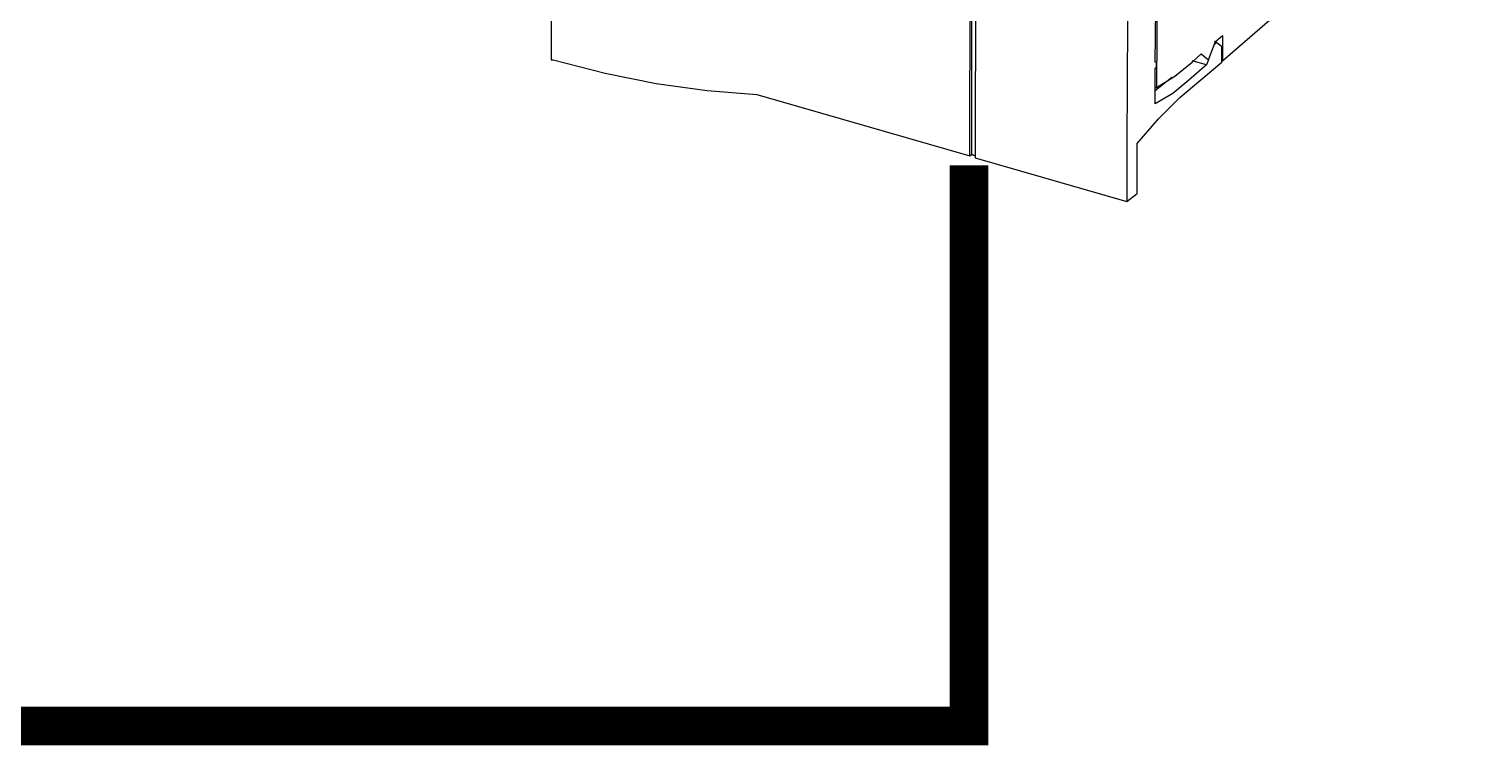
# Model space of a CAD drawing. Header units: inches. Extents: x 67248 to 85686, y -40174 to -31152.
# Drawn here: x 77910.1 to 78021.9, y -33359.2 to -33303.6 of the extents above; entities that cross this region are included whole.
import ezdxf

# ---------------------------------------------------------------- set-up
doc = ezdxf.new("R2010")
doc.units = ezdxf.units.IN
doc.header["$MEASUREMENT"] = 0
doc.linetypes.add('ACAD_ISO03W100', pattern=[30, 12, -18])
doc.layers.add('SI-TOPOLOGY-Ethernet', color=7, linetype='Continuous', lineweight=13, true_color=0x3cf000)

# ---------------------------------------------------------------- blocks, each defined once
blk = doc.blocks.new('CPU_1515')
at = {"flags": 128}
for points in [[(47.84, 27.88), (47.76, 15.62), (49.19, 16.49), (50.53, 17.59), (51.24, 18.23), (51.8, 17.75), (52.35, 19.18), (52.9, 19.65), (52.9, 17.67), (72.04, 34.28)], [(33.29, 10.32), (33.29, 14.75), (33.37, 27.88)], [(0.79, 24.16), (0.79, 17.75), (0.95, 17.75), (4.98, 16.72), (8.93, 15.93), (12.89, 15.38), (16.76, 15.06), (33.29, 10.32), (33.45, 10.4), (33.69, 10.32), (33.45, 10.4), (33.45, 14.91), (33.45, 24.63)], [(51.64, 17.36), (50.29, 16.17), (49.03, 15.14), (47.68, 14.35), (47.68, 15.3), (47.68, 16.33), (47.68, 17.12), (47.76, 17.2), (47.76, 17.28), (47.76, 17.36), (47.76, 17.44), (47.76, 17.52), (47.76, 17.59), (47.68, 17.59), (47.84, 31.99)], [(33.77, 27.8), (33.69, 14.67), (33.69, 10.16), (45.47, 6.76), (46.26, 7.39), (46.26, 11.27), (47.92, 13.17), (49.58, 14.83), (52.83, 17.59), (52.83, 18.78), (52.43, 19.1), (52.19, 18.86)], [(49.58, 99.45), (49.03, 98.97), (48.95, 98.89), (48.95, 98.81), (48.87, 98.73), (48.79, 98.65), (48.79, 98.5), (48.71, 98.34), (48.71, 98.26), (48.71, 98.1), (47.68, 83.31), (46.89, 68.6), (46.26, 54.13), (45.87, 39.66), (45.55, 25.42), (45.47, 11.27), (45.47, 6.76)], [(52.43, 19.1), (52.27, 19.18)], [(51.8, 17.75), (51.64, 17.36), (50.53, 17.67)], [(52.83, 17.67), (52.9, 17.67)], [(47.68, 15.38), (48.95, 16.41)], [(47.68, 15.62), (47.76, 15.62)]]:
    blk.add_lwpolyline(points, dxfattribs=at)

msp = doc.modelspace()

# ---------------------------------------------------------------- linework, layer by layer
at = {"layer": 'SI-TOPOLOGY-Ethernet', "const_width": 3}
msp.add_lwpolyline([(77715.36, -33357.69), (77983.08, -33357.69), (77983.08, -33314.18)], dxfattribs=at)

# ---------------------------------------------------------------- block references
at = {"linetype": 'ACAD_ISO03W100'}
msp.add_blockref('CPU_1515', (77949.86, -33323.75), dxfattribs=at)

doc.saveas('drawing.dxf')
